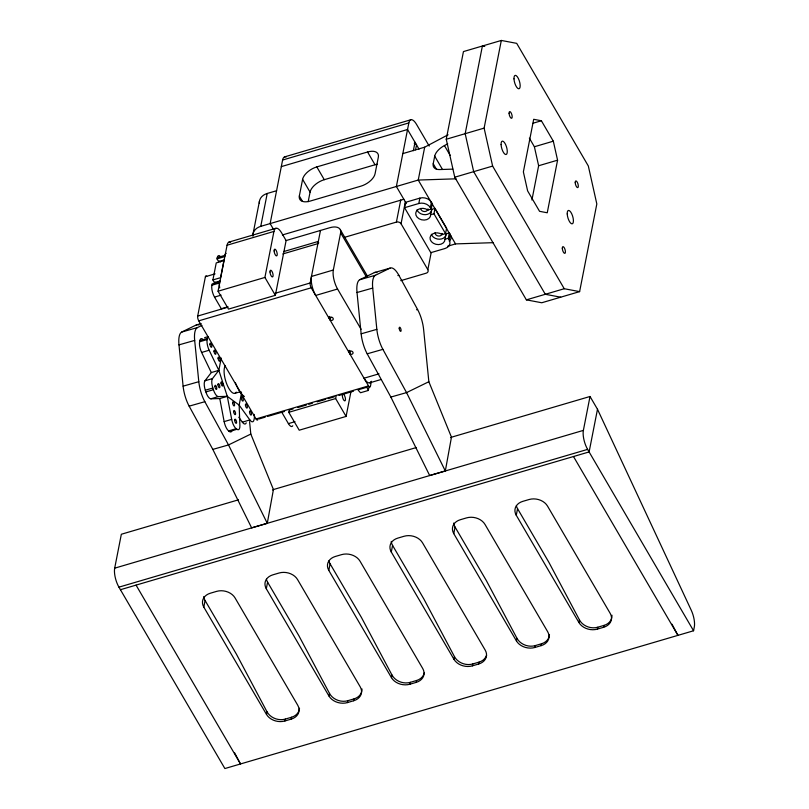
<?xml version="1.0" encoding="UTF-8"?>
<svg xmlns="http://www.w3.org/2000/svg" width="809" height="809" viewBox="0 0 809 809"><rect width="100%" height="100%" fill="white"/><g stroke="black" fill="none" stroke-linecap="round" stroke-linejoin="round"><path stroke-width="1.21" d="M201.148 323.56L196.314 324.935L181.742 332.044A20.933 7.332 74.5 0 0 178.981 344.867L183.107 386.156A20.933 7.332 74.5 0 0 189.154 406.158L212.818 449.399L251.619 527.842L267.283 523.302L273.422 489.556L416.443 447.508M450.542 437.608L451.523 437.335L428.851 381.727L423.623 329.496A20.933 7.332 74.5 0 0 417.575 309.493L398.867 275.313A20.933 7.332 74.5 0 0 390.049 268.133L374.355 272.603L359.783 279.702A20.933 7.332 74.5 0 0 357.012 292.524L361.148 333.814A20.933 7.332 74.5 0 0 367.195 353.816L390.858 397.067L429.66 475.5L445.324 470.969L451.452 437.214L590.024 396.481L597.487 409.253L691.24 610.219A13.955 5.006 73.6 0 1 694.314 626.955L693.566 630.767L224.882 768.55L118.933 587.152A13.955 5.006 73.6 0 1 114.686 568.171L121.34 534.253L238.473 499.82M371.412 381.282L370.451 386.206A3.529 1.264 73.6 0 1 368.52 385.903L256.038 418.951L198.741 320.849A3.529 1.264 73.6 0 1 197.689 316.076L205.405 276.708A3.529 1.264 73.6 0 1 206.75 276.243M254.178 414.41A8.727 3.135 73.6 0 1 254.228 418.678L254.006 419.82A8.727 3.135 73.6 0 1 249.87 419.942L239.151 405.127L227.299 396.349L219.775 398.564L210.825 398.807A8.727 3.135 73.6 0 1 205.86 391.94L205.304 390.221A8.727 3.135 73.6 0 1 204.96 380.786L211.301 372.555L201.623 352.451A8.727 3.135 73.6 0 1 199.601 341.772L199.823 340.629A8.727 3.135 73.6 0 1 202.665 339.113M227.905 306.803L221.312 308.745L214.516 297.095A8.727 3.135 73.6 0 1 211.857 285.223L212.11 283.949L219.795 281.684L219.542 282.968A8.727 3.135 73.6 0 0 219.704 287.852M212.898 279.934L216.236 262.905L223.921 260.65L220.584 277.679L212.898 279.934L214.456 282.604A7.554 2.71 73.6 0 1 216.337 282.867M220.463 261.833A7.554 2.71 73.6 0 0 218.582 261.56L217.024 258.89L217.277 257.616A8.727 3.135 73.6 0 1 219.866 255.917M241.567 392.82L239.151 405.127L239.889 425.483A8.727 3.135 73.6 0 1 236.946 429.286L236.157 428.709A8.727 3.135 73.6 0 1 231.677 419.396L227.299 396.349L218.834 370.34L209.157 350.236A8.727 3.135 73.6 0 1 207.134 339.558L207.357 338.415A8.727 3.135 73.6 0 1 208.378 336.544L204.606 337.656M226.156 253.399A8.727 3.135 73.6 0 0 224.963 255.351L224.71 256.635L217.024 258.89M227.066 245.218L273.938 231.435A13.955 5.006 73.6 0 1 281.623 232.891L286.103 240.556L275.353 295.325L228.492 309.109L218.046 291.22L227.066 245.218A13.955 5.006 73.6 0 1 230.616 242.184M204.96 380.786L212.494 378.582L218.834 370.34L221.251 358.033M253.005 234.054L259.456 201.178M252.914 236.218A13.955 10.719 11.1 0 1 260.761 226.348L267.213 193.472L276.587 190.722M286.143 157.007A13.955 5.006 73.6 0 0 282.604 160.03L270.135 223.597L273.25 228.917M275.353 295.325L264.907 277.447L273.938 231.435M203.807 607.104A13.955 10.719 11.1 0 1 210.34 593.219L216.59 591.379A13.955 10.719 11.1 0 1 235.055 597.922L297.732 705.226A13.955 10.719 11.1 0 1 291.2 719.12L284.95 720.961A13.955 10.719 11.1 0 1 266.485 714.408L203.807 607.104L205.102 600.531A13.955 10.719 11.1 0 1 203.777 596.516M299.34 196.011L302.606 179.355A13.955 7.402 -30.3 0 1 316.825 166.907L367.569 151.991A13.955 7.402 -30.3 0 1 378.349 157.088L375.073 173.743A13.955 7.402 -30.3 0 1 360.854 186.181L310.12 201.097A13.955 7.402 -30.3 0 1 299.34 196.011L302.445 201.33M308.199 201.643L310.069 192.127A13.955 7.402 -30.3 0 1 324.288 179.689L375.032 164.763A13.955 7.402 -30.3 0 1 377.277 164.247M368.52 385.883L311.222 287.782A3.529 1.264 73.6 0 1 310.181 283.008L320.475 230.454M350.843 392.213L346.09 416.423L299.219 430.206L288.773 412.317L289.248 409.89M266.303 588.74A13.955 10.719 11.1 0 1 272.835 574.845L279.085 573.005A13.955 10.719 11.1 0 1 297.55 579.547L360.217 686.851A13.955 10.719 11.1 0 1 353.695 700.746L347.445 702.586A13.955 10.719 11.1 0 1 328.98 696.043L266.303 588.74L267.597 582.167A13.955 10.719 11.1 0 1 266.434 579.204M361.107 329.314L337.565 289.015A13.955 5.006 73.6 0 1 333.318 270.024L340.629 232.79A13.955 7.402 -30.3 0 0 329.85 227.693L286.103 240.556M329.374 316.42L329.02 318.25A2.164 1.658 11.1 0 1 331.741 317.209A2.164 1.658 11.1 0 1 333.106 319.545A2.164 1.658 11.1 0 1 330.143 320.182L330.679 317.441M266.485 714.408L267 711.778L236.44 654.188L205.102 600.531M346.09 416.423L335.644 398.544L336.119 396.107M349.175 350.327L348.821 352.158A2.164 1.658 11.1 0 1 351.541 351.116A2.164 1.658 11.1 0 1 352.906 353.452A2.164 1.658 11.1 0 1 349.943 354.079L350.479 351.339M284.95 720.961L285.324 719.08L291.574 717.239A13.986 11.336 15.8 0 0 299.512 708.188M291.2 719.12L291.574 717.239M429.205 146.085L416.524 124.374A13.955 5.006 73.6 0 0 408.838 122.928L396.37 186.485L406.371 203.605M344.29 237.411L396.4 222.091L400.758 199.904M328.798 570.365A13.955 10.719 11.1 0 1 335.32 556.471L341.57 554.64A13.955 10.719 11.1 0 1 360.035 561.183L422.713 668.487A13.955 10.719 11.1 0 1 416.18 682.381L409.93 684.212A13.955 10.719 11.1 0 1 391.465 677.669L328.798 570.365L330.082 563.792A13.955 10.719 11.1 0 1 328.919 560.839M413.348 150.717L415.007 142.273M358.154 390.14L360.521 392.749L368.328 390.454L368.995 387.066M431.227 252.388L427.84 269.65L401.052 223.78L405.4 201.593M415.563 149.817L416.534 144.882A3.529 2.71 11.1 0 0 414.198 143.193M431.328 234.286A7.554 5.805 11.1 0 0 439.59 239.211A7.554 5.805 11.1 0 0 446.072 233.872L449.329 232.911L450.208 234.408L449.147 239.798A8.727 6.705 11.1 0 1 445.071 248.484L430.823 252.671L404.561 207.701L405.612 202.311L419.861 198.124A8.727 6.705 11.1 0 1 431.399 202.22L432.279 203.706L431.217 209.106L427.951 210.057A7.554 5.805 11.1 0 0 416.463 211.098A7.554 5.805 11.1 0 0 421.529 219.775A7.554 5.805 11.1 0 0 430.681 214.739L433.948 213.778L435.009 208.388L431.743 209.349A7.554 5.805 11.1 0 1 425.261 214.688A7.554 5.805 11.1 0 1 417.009 209.764M448.075 134.79L424.685 147.177L418.243 180.053L455.538 243.903L493.359 242.67M404.561 207.701L418.799 203.514L419.861 198.124M436.385 169.142L433.219 163.731L434.706 156.157A13.955 7.402 -30.3 0 1 444.424 145.559L447.711 143.82M328.98 696.043L329.496 693.414L298.925 635.813L267.597 582.167M427.951 210.057L428.153 209.056M431.217 209.106L430.348 207.61L431.399 202.22M430.681 214.739L431.743 209.349M446.255 139.249L463.446 51.584L501.317 40.45L516.698 43.352L588.325 165.987L596.82 203.959L579.618 291.624L541.757 302.758L526.376 299.856L454.749 177.222L446.255 139.249L484.116 128.115L501.317 40.45M347.445 702.586L347.809 700.705L354.059 698.875A13.986 11.336 15.8 0 0 362.017 688.975M449.329 232.911L448.277 238.301L445.011 239.262A7.554 5.805 11.1 0 1 435.849 244.298A7.554 5.805 11.1 0 1 430.782 235.621A7.554 5.805 11.1 0 1 442.28 234.59L442.412 233.912M353.695 700.746L354.059 698.875M442.28 234.59L445.547 233.629L446.598 228.239L435.009 208.388M445.011 239.262L446.072 233.872M391.283 552.001A13.955 10.719 11.1 0 1 397.816 538.106L404.065 536.266A13.955 10.719 11.1 0 1 422.531 542.809L485.198 650.112A13.955 10.719 11.1 0 1 478.675 664.007L472.426 665.847A13.955 10.719 11.1 0 1 453.96 659.295L391.283 552.001L392.577 545.418A13.955 10.719 11.1 0 1 391.253 541.403M391.465 677.669L391.981 675.04L361.421 617.439L330.082 563.792M409.93 684.212L410.305 682.341L416.554 680.5L416.18 682.381M453.778 533.627A13.955 10.719 11.1 0 1 460.301 519.732L466.55 517.891A13.955 10.719 11.1 0 1 485.016 524.444L547.693 631.748A13.955 10.719 11.1 0 1 541.16 645.633L534.911 647.473A13.955 10.719 11.1 0 1 516.445 640.93L453.778 533.627L455.062 527.053A13.955 10.719 11.1 0 1 453.748 523.029M531.918 199.995L538.632 165.744L534.385 146.753L529.359 138.147M453.96 659.295L454.476 656.665L423.906 599.075L392.577 545.418M557.573 160.182L547.248 212.777L539.563 211.321L527.62 190.884L523.372 171.902L533.697 119.297L541.383 120.753L553.316 141.191L557.573 160.182L538.632 165.744M472.426 665.847L472.79 663.967L479.039 662.126A13.986 11.336 15.8 0 0 486.573 655.27M478.675 664.007L479.039 662.126M516.263 515.252A13.955 10.719 11.1 0 1 522.796 501.358L529.046 499.527A13.955 10.719 11.1 0 1 547.511 506.07L610.188 613.374A13.955 10.719 11.1 0 1 603.656 627.268L597.406 629.099A13.955 10.719 11.1 0 1 578.941 622.556L516.263 515.252L517.558 508.679A13.955 10.719 11.1 0 1 516.395 505.726M516.445 640.93L516.961 638.301L486.401 580.7L455.062 527.053M534.911 647.473L535.285 645.592L541.534 643.762A13.986 11.336 15.8 0 0 549.473 634.711M541.16 645.633L541.534 643.762M693.566 630.767L587.617 449.379A13.955 5.006 73.6 0 1 583.37 430.388L590.024 396.481M597.487 409.253L589.114 451.928L120.43 589.71M578.941 622.556L579.456 619.927L548.896 562.336L517.558 508.679M597.406 629.099L597.77 627.228L604.02 625.387L603.656 627.268M181.742 332.044L197.436 327.574L201.926 325.39M359.783 279.702L375.477 275.242L390.049 268.133M249.566 421.631L250.81 434.069L228.512 444.94L212.818 449.399M428.851 381.727L406.553 392.598L390.858 397.067M284.515 156.906L410.75 119.793M282.604 160.03L408.838 122.928M281.32 166.614L407.544 129.501L419.022 149.149M402.821 153.609L424.685 147.177M533.101 123.19L541.383 120.753M260.761 226.348L418.243 180.053L456.074 178.819M534.385 146.753L553.316 141.191M228.987 242.083L275.849 228.3M454.749 177.222L492.62 166.088L564.247 288.722L579.618 291.624M282.402 234.954L403.833 199.257M217.277 257.616L224.963 255.351M218.582 261.56L224.346 259.871M283.949 251.508L318.321 241.406M205.405 276.708L215.073 273.867M282.806 253.955L317.886 243.64M214.456 282.604L220.22 280.905M211.857 285.223L219.542 282.968M218.046 291.22L264.907 277.447M214.516 297.095L221.1 295.154M333.318 270.024L311.445 276.456A13.955 5.006 73.6 0 0 315.692 295.447L337.565 289.015M197.679 316.056L227.916 307.167M275.09 293.303L310.171 282.988M447.478 246.27L455.538 243.903M198.741 320.849L311.222 287.782M400.789 280.652L426.242 273.169A3.529 2.71 11.1 0 0 427.819 269.65M199.823 340.629L207.357 338.415M199.601 341.772L207.134 339.558M201.623 352.451L209.157 350.236M211.301 372.555L218.834 370.34M205.304 390.221L212.838 388.007A8.727 3.135 73.6 0 1 212.494 378.582M205.86 391.94L213.394 389.726A8.727 3.135 73.6 0 0 218.359 396.592L227.299 396.349M526.376 299.856L564.247 288.722M210.825 398.807L218.359 396.592M234.994 393.305L241.001 391.536M379.006 373.819L364.04 378.218A13.955 5.006 73.6 0 0 371.028 381.686M219.775 398.564L224.144 421.61L231.677 419.396M369.814 382.809L380.756 379.593M238.766 417.211L242.336 422.156L249.87 419.942M259.173 418.92L265.221 417.141M267.648 416.423L284.576 411.447M289.42 410.032L293.04 408.96M297.884 407.534L306.348 405.046M308.765 404.338L312.395 403.266M317.229 401.851L325.703 399.363M328.12 398.645L334.168 396.875M339.001 395.449L353.523 391.182M358.357 389.756L366.821 387.268M288.773 412.317L335.644 398.544M224.144 421.61A8.727 3.135 73.6 0 0 228.634 430.914L236.157 428.709M228.634 430.914L229.412 431.5L236.946 429.286M281.603 411.963L288.409 423.613L294.992 421.671M114.686 568.171L583.37 430.388M118.933 587.152L587.617 449.379M272.502 489.951L273.482 489.667L250.81 434.069M397.886 275.586L398.867 275.313M357.012 292.524L372.706 288.065A20.933 7.332 74.5 0 1 375.477 275.242M178.981 344.867L194.676 340.407A20.933 7.332 74.5 0 1 197.436 327.574M416.595 309.776L417.575 309.493M361.148 333.814L376.842 329.354L372.706 288.065M183.107 386.156L198.802 381.696L194.676 340.407M367.195 353.816L382.89 349.357L406.553 392.598L445.324 470.969M189.154 406.158L204.849 401.699L228.512 444.94L267.283 523.302M484.753 46.467L482.386 46.012L465.185 133.687L473.68 171.66L545.306 294.284L560.688 297.196M444.424 145.559L450.117 155.298M434.706 156.157L442.29 169.142M433.948 213.778L445.547 233.629M448.277 238.301L449.147 239.798M573.49 456.519L677.942 635.358L672.016 624.204M367.569 151.991L375.032 164.763M316.825 166.907L324.288 179.689M340.377 229.817L367.387 276.051M340.629 232.79L366.639 277.335M302.606 179.355L310.069 192.127M136.054 585.119L240.506 763.959L234.58 752.795M366.74 387.056L368.328 390.454M212.838 388.007L213.394 389.726M484.116 128.115L492.62 166.088M236.279 392.122A14.825 5.319 73.6 0 1 226.914 384.437A14.825 5.319 73.6 0 1 225.458 365.597M231.981 430.772A8.727 3.135 73.6 0 1 229.412 431.5M246.249 422.844A8.727 3.135 73.6 0 1 242.336 422.156M292.777 425.777A8.727 3.135 73.6 0 1 288.409 423.613M244.399 396.491A22.177 7.959 73.6 0 1 235.459 382.92M317.897 243.661A3.529 1.264 73.6 0 1 318.776 242.852M257.919 419.446A3.529 1.264 73.6 0 1 256.038 418.971M259.365 203.342A13.955 10.719 11.1 0 1 267.213 193.472M442.027 233.427A3.489 2.68 11.1 0 1 438.458 236.026A3.489 2.68 11.1 0 1 435.141 232.709M427.708 209.167A3.489 2.68 11.1 0 1 424.138 211.503A3.489 2.68 11.1 0 1 420.781 208.449M452.777 169.081A13.955 7.402 -30.3 0 1 451.574 169.172L439.722 169.556A13.955 7.402 -30.3 0 1 433.219 163.731M418.799 203.514A8.727 6.705 11.1 0 1 430.348 207.61M450.208 234.408A8.727 6.705 11.1 0 1 449.298 241.325M396.39 222.081A3.529 2.71 11.1 0 1 401.031 223.79M196.314 324.935A20.933 7.332 74.5 0 1 198.923 325.006M204.849 401.699A20.933 7.332 74.5 0 1 198.802 381.696M374.355 272.603A20.933 7.332 74.5 0 1 376.954 272.663M382.89 349.357A20.933 7.332 74.5 0 1 376.842 329.354M285.324 719.09A13.986 11.336 15.8 0 1 267.021 711.778M347.819 700.725A13.986 11.336 15.8 0 1 329.506 693.404M597.78 627.238A13.986 11.336 15.8 0 1 579.466 619.927M611.968 615.214A13.986 11.336 15.8 0 1 604.03 625.397M535.295 645.612A13.986 11.336 15.8 0 1 516.981 638.291M410.305 682.351A13.986 11.336 15.8 0 1 392.001 675.04M424.3 672.835A13.986 11.336 15.8 0 1 416.554 680.511M472.8 663.977A13.986 11.336 15.8 0 1 454.486 656.665M343.623 394.387A3.489 1.254 73.6 0 1 345.473 399.595A3.489 1.254 73.6 0 1 343.36 399.454A3.489 1.254 73.6 0 1 342.692 394.327M209.925 344.219A2.164 0.779 73.6 0 0 211.432 347.304A2.164 0.779 73.6 0 0 211.291 344.128A2.164 0.779 73.6 0 0 209.925 344.219M214.011 351.217A2.164 0.779 73.6 0 0 215.518 354.302A2.164 0.779 73.6 0 0 215.376 351.126A2.164 0.779 73.6 0 0 214.011 351.217M218.096 358.225A2.164 0.779 73.6 0 0 219.603 361.299A2.164 0.779 73.6 0 0 219.472 358.124A2.164 0.779 73.6 0 0 218.096 358.225M214.891 386.49A2.164 0.779 73.6 0 0 216.438 389.432A2.164 0.779 73.6 0 0 216.185 386.146A2.164 0.779 73.6 0 0 214.891 386.49M217.955 384.791A2.164 0.779 73.6 0 0 219.512 387.733A2.164 0.779 73.6 0 0 219.249 384.447A2.164 0.779 73.6 0 0 217.955 384.791M221.019 383.092A2.164 0.779 73.6 0 0 222.576 386.035A2.164 0.779 73.6 0 0 222.313 382.738A2.164 0.779 73.6 0 0 221.019 383.092M234.681 420.286A2.164 0.779 73.6 0 0 236.198 423.34A2.164 0.779 73.6 0 0 236.036 420.144A2.164 0.779 73.6 0 0 234.681 420.286M233.659 411.589A2.164 0.779 73.6 0 0 235.176 414.643A2.164 0.779 73.6 0 0 235.014 411.447A2.164 0.779 73.6 0 0 233.659 411.589M232.638 402.882A2.164 0.779 73.6 0 0 234.155 405.946A2.164 0.779 73.6 0 0 233.993 402.74A2.164 0.779 73.6 0 0 232.638 402.882M241.345 398.028A2.164 0.779 73.6 0 0 242.862 401.102A2.164 0.779 73.6 0 0 242.72 397.927A2.164 0.779 73.6 0 0 241.345 398.028M245.44 405.026A2.164 0.779 73.6 0 0 246.947 408.11A2.164 0.779 73.6 0 0 246.806 404.925A2.164 0.779 73.6 0 0 245.44 405.026M249.526 412.024A2.164 0.779 73.6 0 0 251.033 415.108A2.164 0.779 73.6 0 0 250.891 411.933A2.164 0.779 73.6 0 0 249.526 412.024M567.22 213.93A6.978 2.508 73.6 0 0 572.094 223.86A6.978 2.508 73.6 0 0 571.639 213.616A6.978 2.508 73.6 0 0 567.22 213.93M513.978 78.857A6.978 2.508 73.6 0 0 518.852 88.798A6.978 2.508 73.6 0 0 518.397 78.544A6.978 2.508 73.6 0 0 513.978 78.857M501.084 144.609A6.978 2.508 73.6 0 0 505.949 154.549A6.978 2.508 73.6 0 0 505.494 144.295A6.978 2.508 73.6 0 0 501.084 144.609M575.219 182.652A3.489 1.254 73.6 0 0 577.656 187.627A3.489 1.254 73.6 0 0 577.424 182.5A3.489 1.254 73.6 0 0 575.219 182.652M509.083 113.341A3.489 1.254 73.6 0 0 511.51 118.306A3.489 1.254 73.6 0 0 511.288 113.179A3.489 1.254 73.6 0 0 509.083 113.341M562.316 248.403A3.489 1.254 73.6 0 0 564.753 253.379A3.489 1.254 73.6 0 0 564.53 248.252A3.489 1.254 73.6 0 0 562.316 248.403M399.231 328.373A2.164 0.758 74.5 0 0 400.718 331.387A2.164 0.758 74.5 0 0 400.526 328.13A2.164 0.758 74.5 0 0 399.231 328.373M269.994 271.986A3.489 1.254 73.6 0 0 272.431 276.951A3.489 1.254 73.6 0 0 272.208 271.824A3.489 1.254 73.6 0 0 269.994 271.986M274.12 250.942A3.489 1.254 73.6 0 0 276.557 255.907A3.489 1.254 73.6 0 0 276.334 250.78A3.489 1.254 73.6 0 0 274.12 250.942"/></g></svg>
